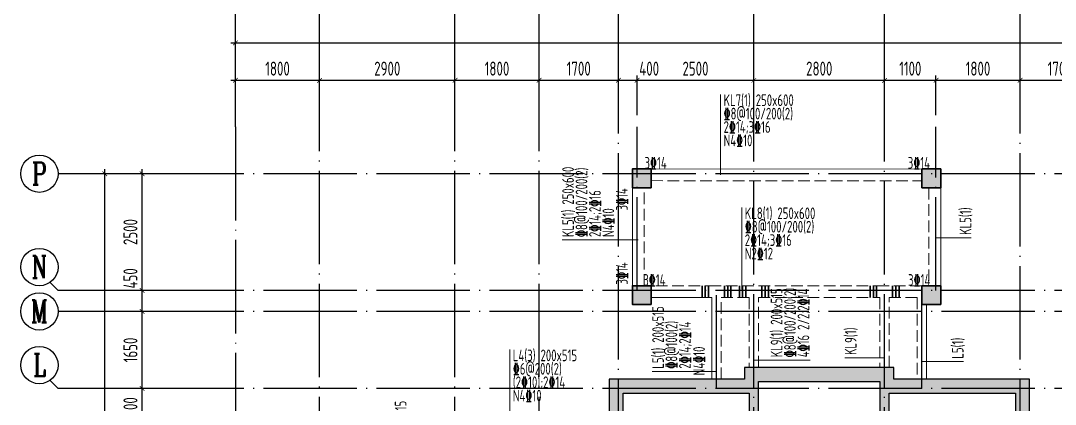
# Model space of a CAD drawing. Extents: x -1058961 to 23600, y -449123 to 2751847.
# Drawn here: x -220217 to -198062, y 25154 to 33371 of the extents above; entities that cross this region are included whole.
import ezdxf
from ezdxf.enums import TextEntityAlignment as Align

# ---------------------------------------------------------------- set-up
doc = ezdxf.new("R2010")
doc.units = 0
doc.header["$LTSCALE"] = 1000
doc.linetypes.add('DASH', pattern=[0.35, 0.25, -0.1])
doc.linetypes.add('DOTE', pattern=[2.42, 2, -0.2, 0.02, -0.2])
doc.layers.get('0').update_dxf_attribs({"linetype": 'CONTINUOUS'})
doc.layers.get('DEFPOINTS').update_dxf_attribs({"linetype": 'CONTINUOUS'})
for name, color, linetype in [('A-AXIS', 1, 'CONTINUOUS'), ('A-DOTE', 10, 'DOTE'), ('AXIS_NUM', 7, 'CONTINUOUS'), ('S-L主梁线', 4, 'DASH'), ('S-L梁编号', 6, 'CONTINUOUS'), ('S-L梁配筋', 7, 'CONTINUOUS'), ('S-Q墙填充', 252, 'CONTINUOUS'), ('S-Q墙实线', 6, 'CONTINUOUS'), ('S-Y一般标注', 3, 'CONTINUOUS'), ('S-Z柱填充', 252, 'CONTINUOUS'), ('S-Z柱实线', 6, 'CONTINUOUS')]:
    doc.layers.add(name, color=color, linetype=linetype)
doc.layers.add('梁附加箍筋', color=1, linetype='CONTINUOUS', lineweight=35)
doc.styles.add('TSSD_Axis', font='complex.shx', dxfattribs={"width": 0.7, "bigfont": 'hztxt.shx'})
doc.styles.add('TSSD_DIMENSION', font='Tssdeng.shx', dxfattribs={"width": 0.7, "bigfont": 'tssdchn.shx'})
doc.styles.add('TSSD_REIN', font='tssdeng.shx', dxfattribs={"width": 0.7, "height": 300, "bigfont": 'tssdchn.shx'})
doc.dimstyles.new('TSSD_100_100', dxfattribs={"dimtxt": 300, "dimasz": 100, "dimexe": 100, "dimexo": 250, "dimgap": 100, "dimtad": 1, "dimdec": 0, "dimzin": 0, "dimdsep": 46, "dimtxsty": 'TSSD_DIMENSION', "dimblk": 'ARCHTICK', "dimcen": 0, "dimdle": 100, "dimclrt": 7, "dimadec": 0, "dimazin": 0, "dimtfac": 1, "dimtdec": 0, "dimtix": 1, "dimtmove": 2, "dimatfit": 3, "dimldrblk": 'ARCHTICK', "dimfxl": 0, "dimtolj": 1, "dimtzin": 0, "dimarcsym": 0})

# ---------------------------------------------------------------- blocks, each defined once
blk = doc.blocks.new('_ArchTick')
at = {"color": 0, "linetype": 'ByBlock', "const_width": 0.15}
blk.add_lwpolyline([(-0.5, -0.5), (0.5, 0.5)], dxfattribs=at)
blk = doc.blocks.new('*D3125')
at = {"layer": 'DEFPOINTS', "color": 0}
for p in [(6400, 22100), (4600, 21100), (6400, 21100)]:
    blk.add_point(p, dxfattribs=at)
at = {"layer": 'S-Y一般标注', "color": 0, "lineweight": -2}
for p, q in [((4600, 21350), (4600, 22200)), ((6400, 21350), (6400, 22200)), ((4500, 22100), (6500, 22100))]:
    blk.add_line(p, q, dxfattribs=at)
at = {"layer": 'S-Y一般标注', "color": 0, "lineweight": -2, "xscale": 100, "yscale": 100, "zscale": 100, "rotation": 180}
blk.add_blockref('_ArchTick', (4600, 22100), dxfattribs=at)
at = {"layer": 'S-Y一般标注', "color": 0, "lineweight": -2, "xscale": 100, "yscale": 100, "zscale": 100}
blk.add_blockref('_ArchTick', (6400, 22100), dxfattribs=at)
at = {"layer": 'S-Y一般标注', "color": 7, "insert": (5500, 22350), "char_height": 300, "attachment_point": 5, "style": 'TSSD_DIMENSION'}
blk.add_mtext('\\A1;1800', dxfattribs=at)
blk = doc.blocks.new('*D3126')
at = {"layer": 'DEFPOINTS', "color": 0}
for p in [(9300, 22100), (6400, 21100), (9300, 21100)]:
    blk.add_point(p, dxfattribs=at)
at = {"layer": 'S-Y一般标注', "color": 0, "lineweight": -2}
for p, q in [((6400, 21350), (6400, 22200)), ((9300, 21350), (9300, 22200)), ((6300, 22100), (9400, 22100))]:
    blk.add_line(p, q, dxfattribs=at)
at = {"layer": 'S-Y一般标注', "color": 0, "lineweight": -2, "xscale": 100, "yscale": 100, "zscale": 100, "rotation": 180}
blk.add_blockref('_ArchTick', (6400, 22100), dxfattribs=at)
at = {"layer": 'S-Y一般标注', "color": 0, "lineweight": -2, "xscale": 100, "yscale": 100, "zscale": 100}
blk.add_blockref('_ArchTick', (9300, 22100), dxfattribs=at)
at = {"layer": 'S-Y一般标注', "color": 7, "insert": (7850, 22350), "char_height": 300, "attachment_point": 5, "style": 'TSSD_DIMENSION'}
blk.add_mtext('\\A1;2900', dxfattribs=at)
blk = doc.blocks.new('*D3127')
at = {"layer": 'DEFPOINTS', "color": 0}
for p in [(11100, 22100), (9300, 21100), (11100, 21100)]:
    blk.add_point(p, dxfattribs=at)
at = {"layer": 'S-Y一般标注', "color": 0, "lineweight": -2}
for p, q in [((9300, 21350), (9300, 22200)), ((11100, 21350), (11100, 22200)), ((9200, 22100), (11200, 22100))]:
    blk.add_line(p, q, dxfattribs=at)
at = {"layer": 'S-Y一般标注', "color": 0, "lineweight": -2, "xscale": 100, "yscale": 100, "zscale": 100, "rotation": 180}
blk.add_blockref('_ArchTick', (9300, 22100), dxfattribs=at)
at = {"layer": 'S-Y一般标注', "color": 0, "lineweight": -2, "xscale": 100, "yscale": 100, "zscale": 100}
blk.add_blockref('_ArchTick', (11100, 22100), dxfattribs=at)
at = {"layer": 'S-Y一般标注', "color": 7, "insert": (10200, 22350), "char_height": 300, "attachment_point": 5, "style": 'TSSD_DIMENSION'}
blk.add_mtext('\\A1;1800', dxfattribs=at)
blk = doc.blocks.new('*D3128')
at = {"layer": 'DEFPOINTS', "color": 0}
for p in [(12800, 22100), (11100, 21100), (12800, 21100)]:
    blk.add_point(p, dxfattribs=at)
at = {"layer": 'S-Y一般标注', "color": 0, "lineweight": -2}
for p, q in [((11100, 21350), (11100, 22200)), ((12800, 21350), (12800, 22200)), ((11000, 22100), (12900, 22100))]:
    blk.add_line(p, q, dxfattribs=at)
at = {"layer": 'S-Y一般标注', "color": 0, "lineweight": -2, "xscale": 100, "yscale": 100, "zscale": 100, "rotation": 180}
blk.add_blockref('_ArchTick', (11100, 22100), dxfattribs=at)
at = {"layer": 'S-Y一般标注', "color": 0, "lineweight": -2, "xscale": 100, "yscale": 100, "zscale": 100}
blk.add_blockref('_ArchTick', (12800, 22100), dxfattribs=at)
at = {"layer": 'S-Y一般标注', "color": 7, "insert": (11950, 22350), "char_height": 300, "attachment_point": 5, "style": 'TSSD_DIMENSION'}
blk.add_mtext('\\A1;1700', dxfattribs=at)
blk = doc.blocks.new('*D3129')
at = {"layer": 'DEFPOINTS', "color": 0}
for p in [(13200, 22100), (12800, 21100), (13200, 21100)]:
    blk.add_point(p, dxfattribs=at)
at = {"layer": 'S-Y一般标注', "color": 0, "lineweight": -2}
for p, q in [((12800, 21350), (12800, 22200)), ((13200, 21350), (13200, 22200)), ((12700, 22100), (13300, 22100))]:
    blk.add_line(p, q, dxfattribs=at)
at = {"layer": 'S-Y一般标注', "color": 0, "lineweight": -2, "xscale": 100, "yscale": 100, "zscale": 100, "rotation": 180}
blk.add_blockref('_ArchTick', (12800, 22100), dxfattribs=at)
at = {"layer": 'S-Y一般标注', "color": 0, "lineweight": -2, "xscale": 100, "yscale": 100, "zscale": 100}
blk.add_blockref('_ArchTick', (13200, 22100), dxfattribs=at)
at = {"layer": 'S-Y一般标注', "color": 7, "insert": (13458, 22350), "char_height": 300, "attachment_point": 5, "style": 'TSSD_DIMENSION'}
blk.add_mtext('\\A1;400', dxfattribs=at)
blk = doc.blocks.new('*D3130')
at = {"layer": 'DEFPOINTS', "color": 0}
for p in [(18500, 22100), (15700, 21100), (18500, 21100)]:
    blk.add_point(p, dxfattribs=at)
at = {"layer": 'S-Y一般标注', "color": 0, "lineweight": -2}
for p, q in [((15700, 21350), (15700, 22200)), ((18500, 21350), (18500, 22200)), ((15600, 22100), (18600, 22100))]:
    blk.add_line(p, q, dxfattribs=at)
at = {"layer": 'S-Y一般标注', "color": 0, "lineweight": -2, "xscale": 100, "yscale": 100, "zscale": 100, "rotation": 180}
blk.add_blockref('_ArchTick', (15700, 22100), dxfattribs=at)
at = {"layer": 'S-Y一般标注', "color": 0, "lineweight": -2, "xscale": 100, "yscale": 100, "zscale": 100}
blk.add_blockref('_ArchTick', (18500, 22100), dxfattribs=at)
at = {"layer": 'S-Y一般标注', "color": 7, "insert": (17100, 22350), "char_height": 300, "attachment_point": 5, "style": 'TSSD_DIMENSION'}
blk.add_mtext('\\A1;2800', dxfattribs=at)
blk = doc.blocks.new('*D3131')
at = {"layer": 'DEFPOINTS', "color": 0}
for p in [(19600, 22100), (18500, 21100), (19600, 21100)]:
    blk.add_point(p, dxfattribs=at)
at = {"layer": 'S-Y一般标注', "color": 0, "lineweight": -2}
for p, q in [((18500, 21350), (18500, 22200)), ((19600, 21350), (19600, 22200)), ((18400, 22100), (19700, 22100))]:
    blk.add_line(p, q, dxfattribs=at)
at = {"layer": 'S-Y一般标注', "color": 0, "lineweight": -2, "xscale": 100, "yscale": 100, "zscale": 100, "rotation": 180}
blk.add_blockref('_ArchTick', (18500, 22100), dxfattribs=at)
at = {"layer": 'S-Y一般标注', "color": 0, "lineweight": -2, "xscale": 100, "yscale": 100, "zscale": 100}
blk.add_blockref('_ArchTick', (19600, 22100), dxfattribs=at)
at = {"layer": 'S-Y一般标注', "color": 7, "insert": (19050, 22350), "char_height": 300, "attachment_point": 5, "style": 'TSSD_DIMENSION'}
blk.add_mtext('\\A1;1100', dxfattribs=at)
blk = doc.blocks.new('*D3132')
at = {"layer": 'DEFPOINTS', "color": 0}
for p in [(23100, 22100), (21400, 21100), (23100, 21100)]:
    blk.add_point(p, dxfattribs=at)
at = {"layer": 'S-Y一般标注', "color": 0, "lineweight": -2}
for p, q in [((21400, 21350), (21400, 22200)), ((23100, 21350), (23100, 22200)), ((21300, 22100), (23200, 22100))]:
    blk.add_line(p, q, dxfattribs=at)
at = {"layer": 'S-Y一般标注', "color": 0, "lineweight": -2, "xscale": 100, "yscale": 100, "zscale": 100, "rotation": 180}
blk.add_blockref('_ArchTick', (21400, 22100), dxfattribs=at)
at = {"layer": 'S-Y一般标注', "color": 0, "lineweight": -2, "xscale": 100, "yscale": 100, "zscale": 100}
blk.add_blockref('_ArchTick', (23100, 22100), dxfattribs=at)
at = {"layer": 'S-Y一般标注', "color": 7, "insert": (22250, 22350), "char_height": 300, "attachment_point": 5, "style": 'TSSD_DIMENSION'}
blk.add_mtext('\\A1;1700', dxfattribs=at)
blk = doc.blocks.new('*D3147')
at = {"layer": 'DEFPOINTS', "color": 0}
for p in [(54600, 22900), (4600, 21100), (54600, 21100)]:
    blk.add_point(p, dxfattribs=at)
at = {"layer": 'S-Y一般标注', "color": 0, "lineweight": -2}
for p, q in [((4500, 22900), (54700, 22900)), ((4600, 21350), (4600, 23000)), ((54600, 21350), (54600, 23000))]:
    blk.add_line(p, q, dxfattribs=at)
at = {"layer": 'S-Y一般标注', "color": 0, "lineweight": -2, "xscale": 100, "yscale": 100, "zscale": 100, "rotation": 180}
blk.add_blockref('_ArchTick', (4600, 22900), dxfattribs=at)
at = {"layer": 'S-Y一般标注', "color": 0, "lineweight": -2, "xscale": 100, "yscale": 100, "zscale": 100}
blk.add_blockref('_ArchTick', (54600, 22900), dxfattribs=at)
at = {"layer": 'S-Y一般标注', "color": 7, "insert": (29600, 23150), "char_height": 300, "attachment_point": 5, "style": 'TSSD_DIMENSION'}
blk.add_mtext('\\A1;50000', dxfattribs=at)
blk = doc.blocks.new('*D3154')
at = {"layer": 'DEFPOINTS', "color": 0}
for p in [(1800, 20100), (3600, 20100), (3600, 4600)]:
    blk.add_point(p, dxfattribs=at)
at = {"layer": 'S-Y一般标注', "color": 0, "lineweight": -2}
for p, q in [((1800, 4500), (1800, 20200)), ((3350, 20100), (1700, 20100)), ((3350, 4600), (1700, 4600))]:
    blk.add_line(p, q, dxfattribs=at)
at = {"layer": 'S-Y一般标注', "color": 0, "lineweight": -2, "xscale": 100, "yscale": 100, "zscale": 100}
for p, rotation in [((1800, 20100), 90), ((1800, 4600), 270)]:
    blk.add_blockref('_ArchTick', p, dxfattribs=dict(at, rotation=rotation))
at = {"layer": 'S-Y一般标注', "color": 7, "insert": (1550, 12350), "char_height": 300, "attachment_point": 5, "rotation": 90, "style": 'TSSD_DIMENSION'}
blk.add_mtext('\\A1;15500', dxfattribs=at)
blk = doc.blocks.new('*D3155')
at = {"layer": 'DEFPOINTS', "color": 0}
for p in [(2600, 15500), (3600, 15500), (3600, 14700)]:
    blk.add_point(p, dxfattribs=at)
at = {"layer": 'S-Y一般标注', "color": 0, "lineweight": -2}
for p, q in [((2600, 14600), (2600, 15600)), ((3350, 15500), (2500, 15500)), ((3350, 14700), (2500, 14700))]:
    blk.add_line(p, q, dxfattribs=at)
at = {"layer": 'S-Y一般标注', "color": 0, "lineweight": -2, "xscale": 100, "yscale": 100, "zscale": 100}
for p, rotation in [((2600, 15500), 90), ((2600, 14700), 270)]:
    blk.add_blockref('_ArchTick', p, dxfattribs=dict(at, rotation=rotation))
at = {"layer": 'S-Y一般标注', "color": 7, "insert": (2350, 15100), "char_height": 300, "attachment_point": 5, "rotation": 90, "style": 'TSSD_DIMENSION'}
blk.add_mtext('\\A1;800', dxfattribs=at)
blk = doc.blocks.new('*D3156')
at = {"layer": 'DEFPOINTS', "color": 0}
for p in [(2600, 17600), (3600, 17600), (3600, 17150)]:
    blk.add_point(p, dxfattribs=at)
at = {"layer": 'S-Y一般标注', "color": 0, "lineweight": -2}
for p, q in [((3350, 17600), (2500, 17600)), ((2600, 17050), (2600, 17700)), ((3350, 17150), (2500, 17150))]:
    blk.add_line(p, q, dxfattribs=at)
at = {"layer": 'S-Y一般标注', "color": 0, "lineweight": -2, "xscale": 100, "yscale": 100, "zscale": 100}
for p, rotation in [((2600, 17600), 90), ((2600, 17150), 270)]:
    blk.add_blockref('_ArchTick', p, dxfattribs=dict(at, rotation=rotation))
at = {"layer": 'S-Y一般标注', "color": 7, "insert": (2350, 17858), "char_height": 300, "attachment_point": 5, "rotation": 90, "style": 'TSSD_DIMENSION'}
blk.add_mtext('\\A1;450', dxfattribs=at)
blk = doc.blocks.new('*D3157')
at = {"layer": 'DEFPOINTS', "color": 0}
for p in [(2600, 20100), (3600, 20100), (3600, 17600)]:
    blk.add_point(p, dxfattribs=at)
at = {"layer": 'S-Y一般标注', "color": 0, "lineweight": -2}
for p, q in [((2600, 17500), (2600, 20200)), ((3350, 20100), (2500, 20100)), ((3350, 17600), (2500, 17600))]:
    blk.add_line(p, q, dxfattribs=at)
at = {"layer": 'S-Y一般标注', "color": 0, "lineweight": -2, "xscale": 100, "yscale": 100, "zscale": 100}
for p, rotation in [((2600, 20100), 90), ((2600, 17600), 270)]:
    blk.add_blockref('_ArchTick', p, dxfattribs=dict(at, rotation=rotation))
at = {"layer": 'S-Y一般标注', "color": 7, "insert": (2350, 18850), "char_height": 300, "attachment_point": 5, "rotation": 90, "style": 'TSSD_DIMENSION'}
blk.add_mtext('\\A1;2500', dxfattribs=at)
blk = doc.blocks.new('*D3160')
at = {"layer": 'DEFPOINTS', "color": 0}
for p in [(15700, 22100), (13200, 21100), (15700, 21100)]:
    blk.add_point(p, dxfattribs=at)
at = {"layer": 'S-Y一般标注', "color": 0, "lineweight": -2}
for p, q in [((13200, 21350), (13200, 22200)), ((15700, 21350), (15700, 22200)), ((13100, 22100), (15800, 22100))]:
    blk.add_line(p, q, dxfattribs=at)
at = {"layer": 'S-Y一般标注', "color": 0, "lineweight": -2, "xscale": 100, "yscale": 100, "zscale": 100, "rotation": 180}
blk.add_blockref('_ArchTick', (13200, 22100), dxfattribs=at)
at = {"layer": 'S-Y一般标注', "color": 0, "lineweight": -2, "xscale": 100, "yscale": 100, "zscale": 100}
blk.add_blockref('_ArchTick', (15700, 22100), dxfattribs=at)
at = {"layer": 'S-Y一般标注', "color": 7, "insert": (14450, 22350), "char_height": 300, "attachment_point": 5, "style": 'TSSD_DIMENSION'}
blk.add_mtext('\\A1;2500', dxfattribs=at)
blk = doc.blocks.new('*D3161')
at = {"layer": 'DEFPOINTS', "color": 0}
for p in [(21400, 22100), (19600, 21100), (21400, 21100)]:
    blk.add_point(p, dxfattribs=at)
at = {"layer": 'S-Y一般标注', "color": 0, "lineweight": -2}
for p, q in [((19600, 21350), (19600, 22200)), ((21400, 21350), (21400, 22200)), ((19500, 22100), (21500, 22100))]:
    blk.add_line(p, q, dxfattribs=at)
at = {"layer": 'S-Y一般标注', "color": 0, "lineweight": -2, "xscale": 100, "yscale": 100, "zscale": 100, "rotation": 180}
blk.add_blockref('_ArchTick', (19600, 22100), dxfattribs=at)
at = {"layer": 'S-Y一般标注', "color": 0, "lineweight": -2, "xscale": 100, "yscale": 100, "zscale": 100}
blk.add_blockref('_ArchTick', (21400, 22100), dxfattribs=at)
at = {"layer": 'S-Y一般标注', "color": 7, "insert": (20500, 22350), "char_height": 300, "attachment_point": 5, "style": 'TSSD_DIMENSION'}
blk.add_mtext('\\A1;1800', dxfattribs=at)
blk = doc.blocks.new('ts_axno')
at = {"color": 0, "linetype": 'ByBlock', "lineweight": -2}
blk.add_circle((0, 0), 0.5, dxfattribs=at)
at = {"color": 0, "linetype": 'ByBlock', "lineweight": -2, "style": 'TSSD_Axis', "width": 0.7}
blk.add_attdef('A', text='', height=0.6, dxfattribs=at).set_placement((0, 0), align=Align.MIDDLE_CENTER)
blk = doc.blocks.new('*D3194')
at = {"layer": 'DEFPOINTS', "color": 0}
for p in [(2600, 17150), (3600, 17150), (3600, 15500)]:
    blk.add_point(p, dxfattribs=at)
at = {"layer": 'S-Y一般标注', "color": 0, "lineweight": -2}
for p, q in [((3350, 17150), (2500, 17150)), ((2600, 15400), (2600, 17250)), ((3350, 15500), (2500, 15500))]:
    blk.add_line(p, q, dxfattribs=at)
at = {"layer": 'S-Y一般标注', "color": 0, "lineweight": -2, "xscale": 100, "yscale": 100, "zscale": 100}
for p, rotation in [((2600, 17150), 90), ((2600, 15500), 270)]:
    blk.add_blockref('_ArchTick', p, dxfattribs=dict(at, rotation=rotation))
at = {"layer": 'S-Y一般标注', "color": 7, "insert": (2350, 16325), "char_height": 300, "attachment_point": 5, "rotation": 90, "style": 'TSSD_DIMENSION'}
blk.add_mtext('\\A1;1650', dxfattribs=at)
blk = doc.blocks.new('20210807.15313460')
at = {"layer": 'S-Q墙填充', "ltscale": 0.5}
h = blk.add_hatch(dxfattribs=at)
h.set_pattern_fill('ARMORED', color=252, scale=30, style=0)
h.set_pattern_definition([(50, (11951.9, 28771.39), (215.17805, -18.82564), [22.5, -247.5]), (355, (11951.9, 28771.4), (-41.6254, 225.65764), [18, -198]), (100.4514, (11969.82, 28769.82), (173.5528, 206.83186), [19.12206, -210.34263]), (46.1842, (11951.9, 28831.4), (320.1723, -49.6557), [33.75, -371.25]), (96.6356, (11978.57, 28827.25), (280.3988, 292.2354), [28.6831, -315.5139]), (351.1842, (11951.9, 28831.4), (280.3986, 292.2356), [27, -297]), (21, (11981.9, 28816.39), (179.07212, -120.78567), [22.5, -247.5]), (326, (11981.9, 28816.4), (72.9946, 217.545), [18, -198]), (71.4514, (11996.82, 28806.32), (252.0668, 96.75915), [19.12206, -210.34263]), (37.5, (11951.89, 28771.39), (3.647957, 99.868156), [0, -195.6, 0, -201, 0, -198.75]), (7.5, (11951.89, 28771.39), (78.92086, 118.32351), [0, -114.6, 0, -191.1, 0, -75.75]), (327.5, (11884.99, 28771.39), (160.14673, -6.76646), [0, -75, 0, -234, 0, -310.5]), (317.5, (11855, 28771.39), (174.95585, 30.0315), [0, -97.5, 0, -155.4, 0, -220.5]), (45, (11951.9, 28771.39), (-106.06602, 106.06602), [])])
h.paths.add_polyline_path([(111216, 66240), (109616, 66240), (109216, 66240), (106316, 66240), (105866, 66240), (104966, 66240), (104516, 66240), (103016, 66240), (103016, 67040), (103016, 68040), (102366, 68040), (100716, 68038), (100116, 68041), (100115, 68290), (96916, 68290), (96916, 68040), (96316, 68040), (94716, 68040), (94016, 68040), (94016, 67040), (94016, 66240), (81316, 66240), (80866, 66240), (79966, 66240), (79516, 66240), (78016, 66240), (78016, 67040), (78016, 68040), (77366, 68040), (75715, 68040), (75116, 68040), (75116, 68290), (71916, 68290), (71916, 68040), (71316, 68040), (69716, 68040), (69016, 68040), (69016, 67040), (69016, 66240), (60816, 66240), (60816, 63240), (60816, 60640), (60816, 58540), (63616, 58540), (70116, 58539), (70116, 57340), (71166, 57340), (73516, 57340), (75866, 57340), (76916, 57340), (76916, 58440), (82516, 58440), (83416, 58440), (86016, 58440), (88616, 58440), (89516, 58440), (95116, 58440), (95116, 57440), (96166, 57440), (98516, 57440), (100866, 57440), (101916, 57440), (101916, 58540), (107516, 58540), (108416, 58540), (111216, 58540)])
h.paths.add_polyline_path([(64616, 58840), (64616, 60290), (64416, 60290), (64416, 58840), (63616, 58840), (61116, 58840), (61116, 60640), (61116, 63140), (61816, 63140), (61816, 63340), (61116, 63340), (61116, 65940), (61516, 65940), (62416, 65940), (62716, 65940), (62716, 65290), (62916, 65290), (62916, 65940), (65616, 65940), (65616, 63140), (65816, 63140), (65816, 65940), (66166, 65940), (67066, 65940), (67416, 65940), (67416, 65140), (67616, 65140), (67616, 65940), (69316, 65940), (69316, 67040), (69316, 67740), (69716, 67740), (71316, 67740), (72016, 67740), (72016, 66540), (72216, 66540), (72216, 67840), (72216, 67990), (74816, 67990), (74816, 67840), (74816, 66540), (75016, 66540), (75016, 67740), (75715, 67740), (77366, 67740), (77716, 67740), (77716, 67040), (77716, 65940), (79416, 65940), (79416, 65140), (79616, 65140), (79616, 65940), (79966, 65940), (80866, 65940), (81216, 65940), (81216, 63140), (81416, 63140), (81416, 65940), (84116, 65940), (84116, 63140), (84316, 63140), (84316, 65940), (84616, 65940), (85616, 65940), (85916, 65940), (85916, 65940), (86116, 65940), (86116, 65940), (86416, 65940), (87416, 65940), (87716, 65940), (87716, 63139), (87916, 63139), (87916, 65940), (90616, 65940), (90616, 63140), (90816, 63140), (90816, 65940), (91166, 65940), (92066, 65940), (92416, 65940), (92416, 65140), (92616, 65140), (92616, 65940), (94316, 65940), (94316, 67040), (94316, 67740), (94716, 67740), (96316, 67740), (97016, 67740), (97016, 66540), (97216, 66540), (97216, 67990), (99816, 67990), (99816, 66540), (100016, 66540), (100016, 67740), (100716, 67740), (102366, 67740), (102716, 67740), (102716, 67040), (102716, 65940), (104416, 65940), (104416, 65140), (104616, 65140), (104616, 65940), (104966, 65940), (105866, 65940), (106216, 65940), (106216, 63140), (106416, 63140), (106416, 65940), (109116, 65940), (109116, 65290), (109316, 65290), (109316, 65940), (109616, 65940), (110516, 65940), (110916, 65940), (110916, 63340), (110216, 63340), (110216, 63140), (110916, 63140), (110916, 60640), (110916, 58840), (108416, 58840), (107616, 58840), (107616, 60290), (107416, 60290), (107416, 58840), (101916, 58840), (101916, 59090), (101616, 59090), (101616, 58740), (101616, 57740), (100866, 57740), (98516, 57740), (96166, 57740), (95416, 57740), (95416, 58740), (95416, 59090), (95116, 59090), (95116, 58740), (89616, 58740), (89616, 60290), (89416, 60290), (89416, 58740), (88616, 58740), (86016, 58740), (83416, 58740), (82616, 58740), (82616, 60290), (82416, 60290), (82416, 58740), (76916, 58739), (76916, 59090), (76616, 59090), (76616, 58739), (76616, 57640), (75866, 57640), (73516, 57640), (71166, 57640), (70416, 57640), (70416, 58739), (70416, 59090), (70116, 59090), (70116, 58839)], flags=16)
at = {"layer": 'S-Z柱填充'}
for points in [[(69916, 72540), (69516, 72540), (69516, 72140), (69916, 72140)], [(76116, 72540), (75716, 72540), (75716, 72140), (76116, 72140)], [(69916, 70040), (69516, 70040), (69516, 69640), (69916, 69640)], [(76116, 70040), (75716, 70040), (75716, 69640), (76116, 69640)]]:
    blk.add_hatch(color=256, dxfattribs=at).paths.add_polyline_path(points)
at = {"layer": 'S-L主梁线', "linetype": 'ByBlock', "lineweight": 18}
for p, q in [((75716, 72539), (69916, 72540)), ((69516, 72140), (69516, 70040)), ((76116, 70040), (76116, 72140)), ((69916, 69790), (71215, 69790)), ((71215, 69790), (71215, 68040)), ((75815, 68040), (75815, 69640))]:
    blk.add_line(p, q, dxfattribs=at)
at = {"layer": 'S-L主梁线', "linetype": 'DASH', "lineweight": 18}
for p, q in [((69916, 72290), (75716, 72289)), ((69766, 70040), (69766, 72140)), ((75866, 72140), (75866, 70040)), ((71315, 70040), (69916, 70040)), ((72116, 70040), (71315, 70040)), ((74915, 70040), (72116, 70040)), ((75716, 70040), (74915, 70040)), ((71415, 68040), (71415, 69790)), ((71415, 69790), (72016, 69790)), ((72016, 69790), (72016, 68290)), ((72216, 68290), (72216, 69790)), ((72216, 69790), (74815, 69790)), ((74815, 69790), (74816, 68290)), ((75016, 68290), (75015, 69790)), ((75015, 69790), (75615, 69790)), ((75615, 69790), (75615, 68040))]:
    blk.add_line(p, q, dxfattribs=at)
at = {"layer": 'S-Q墙实线'}
for points in [[(79516, 66240), (78016, 66240), (78016, 68040), (75116, 68040), (75116, 68290), (71916, 68290), (71916, 68040), (69016, 68040), (69016, 66240), (60816, 66240), (60816, 58540), (70116, 58539), (70116, 57340), (70966, 57340), (73516, 57340), (76066, 57340), (76916, 57340), (76916, 58440), (95116, 58440)], [(69316, 65940), (69316, 67740), (72016, 67740), (72016, 66540)], [(72216, 66540), (72216, 67940), (72216, 67990), (74816, 67990), (74816, 67940), (74816, 66540)], [(75016, 66540), (75016, 67740), (77716, 67740), (77716, 65940)]]:
    blk.add_lwpolyline(points, dxfattribs=at)
at = {"layer": 'S-Z柱实线', "lineweight": 35}
for points in [[(69916, 72540), (69516, 72540), (69516, 72140), (69916, 72140)], [(76116, 72540), (75716, 72540), (75716, 72140), (76116, 72140)], [(69916, 70040), (69516, 70040), (69516, 69640), (69916, 69640)], [(76116, 70040), (75716, 70040), (75716, 69640), (76116, 69640)]]:
    blk.add_lwpolyline(points, close=True, dxfattribs=at)
blk = doc.blocks.new('20210726.16350016')
at = {"layer": 'A-AXIS'}
for p, q in [((4600, 21100), (4600, 23900)), ((6400, 21100), (6400, 23900)), ((9300, 21100), (9300, 23900)), ((11100, 21100), (11100, 23900)), ((12800, 21100), (12800, 23900)), ((15700, 21100), (15700, 23900)), ((18500, 21100), (18500, 23900)), ((21400, 21100), (21400, 23900)), ((3600, 20100), (800, 20100)), ((800, 17600), (628.4, 17771.7)), ((3600, 17600), (800, 17600)), ((3600, 17150), (800, 17150)), ((800, 15500), (628.4, 15671.7)), ((3600, 15500), (800, 15500))]:
    blk.add_line(p, q, dxfattribs=at)
at = {"layer": 'A-DOTE'}
for p, q in [((4600, 21100), (4600, 3600)), ((6400, 10900), (6400, 21100)), ((9300, 10900), (9300, 21100)), ((11100, 10900), (11100, 21100)), ((12800, 13700), (12800, 21100)), ((13200, 17600), (13200, 21100)), ((15700, 13100.3), (15700, 21100)), ((18500, 13100.3), (18500, 21100)), ((19600, 17600), (19600, 21100)), ((21400, 13700), (21400, 21100)), ((55600, 20100), (3600, 20100)), ((55600, 17600), (3600, 17600)), ((14900, 15500), (14900, 17600)), ((19300, 15500), (19300, 17600)), ((55600, 17150), (3600, 17150)), ((55600, 15500), (3600, 15500))]:
    blk.add_line(p, q, dxfattribs=at)
at = {"layer": 'A-AXIS'}
ref = blk.add_blockref('ts_axno', (400, 20100), dxfattribs=dict(at, xscale=800, yscale=800, zscale=800))
ref.add_attrib('G', 'P', dxfattribs={"layer": 'AXIS_NUM', "height": 480, "style": 'TSSD_Axis', "width": 0.7}).set_placement((400, 20100), align=Align.MIDDLE_CENTER)
ref = blk.add_blockref('ts_axno', (400, 18100), dxfattribs=dict(at, xscale=800, yscale=800, zscale=800))
ref.add_attrib('G', 'N', dxfattribs={"layer": 'AXIS_NUM', "height": 480, "style": 'TSSD_Axis', "width": 0.7}).set_placement((400, 18100), align=Align.MIDDLE_CENTER)
ref = blk.add_blockref('ts_axno', (400, 17150), dxfattribs=dict(at, xscale=800, yscale=800, zscale=800))
ref.add_attrib('G', 'M', dxfattribs={"layer": 'AXIS_NUM', "height": 480, "style": 'TSSD_Axis', "width": 0.7}).set_placement((400, 17150), align=Align.MIDDLE_CENTER)
ref = blk.add_blockref('ts_axno', (400, 16000), dxfattribs=dict(at, xscale=800, yscale=800, zscale=800))
ref.add_attrib('G', 'L', dxfattribs={"layer": 'AXIS_NUM', "height": 480, "style": 'TSSD_Axis', "width": 0.7}).set_placement((400, 16000), align=Align.MIDDLE_CENTER)
at = {"layer": 'S-Y一般标注'}
for base, p1, p2, picture, middle in [((54600, 22900), (4600, 21100), (54600, 21100), '*D3147', (29600, 23150)), ((6400, 22100), (4600, 21100), (6400, 21100), '*D3125', (5500, 22350)), ((9300, 22100), (6400, 21100), (9300, 21100), '*D3126', (7850, 22350)), ((11100, 22100), (9300, 21100), (11100, 21100), '*D3127', (10200, 22350)), ((12800, 22100), (11100, 21100), (12800, 21100), '*D3128', (11950, 22350)), ((15700, 22100), (13200, 21100), (15700, 21100), '*D3160', (14450, 22350)), ((18500, 22100), (15700, 21100), (18500, 21100), '*D3130', (17100, 22350)), ((19600, 22100), (18500, 21100), (19600, 21100), '*D3131', (19050, 22350)), ((21400, 22100), (19600, 21100), (21400, 21100), '*D3161', (20500, 22350)), ((23100, 22100), (21400, 21100), (23100, 21100), '*D3132', (22250, 22350))]:
    dim = blk.add_linear_dim(base=base, p1=p1, p2=p2, dimstyle='TSSD_100_100', dxfattribs=at)
    dim.commit()
    dim.dimension.update_dxf_attribs({"geometry": picture, "text_midpoint": middle})
dim = blk.add_linear_dim(base=(13200, 22100), p1=(12800, 21100), p2=(13200, 21100), dimstyle='TSSD_100_100', dxfattribs=at)
dim.commit()
dim.dimension.update_dxf_attribs({"geometry": '*D3129', "text_midpoint": (13458.1, 22350), "dimtype": 160})
for base, p1, p2, picture, middle in [((1800, 20100), (3600, 4600), (3600, 20100), '*D3154', (1550, 12350)), ((2600, 20100), (3600, 17600), (3600, 20100), '*D3157', (2350, 18850)), ((2600, 17150), (3600, 15500), (3600, 17150), '*D3194', (2350, 16325)), ((2600, 15500), (3600, 14700), (3600, 15500), '*D3155', (2350, 15100))]:
    dim = blk.add_linear_dim(base=base, p1=p1, p2=p2, angle=90, dimstyle='TSSD_100_100', dxfattribs=at)
    dim.commit()
    dim.dimension.update_dxf_attribs({"geometry": picture, "text_midpoint": middle})
dim = blk.add_linear_dim(base=(2600, 17600), p1=(3600, 17150), p2=(3600, 17600), angle=90, dimstyle='TSSD_100_100', dxfattribs=at)
dim.commit()
dim.dimension.update_dxf_attribs({"geometry": '*D3156', "text_midpoint": (2350, 17858.1), "dimtype": 160})

msp = doc.modelspace()

# ---------------------------------------------------------------- linework, layer by layer
at = {"layer": 'S-L梁编号', "lineweight": 18}
for p, q in [((-205227.8, 30068.81), (-205227.8, 31793.2)), ((-204773.82, 27618.95), (-204773.82, 29370.82)), ((-206991.88, 28674.09), (-208620.56, 28674.09)), ((-200616.14, 28721.42), (-199860.69, 28721.42)), ((-209741.21, 24693.81), (-209741.21, 26327.13)), ((-201717.41, 26148.36), (-202568.86, 26148.36)), ((-204516.88, 26098.91), (-203311.35, 26098.91)), ((-200917.25, 26069.03), (-200027, 26069.03)), ((-205317.05, 25854.14), (-206693.48, 25854.14))]:
    msp.add_line(p, q, dxfattribs=at)
at = {"layer": '梁附加箍筋', "lineweight": 35}
for p, q in [((-205627.36, 27443.8), (-205627.37, 27693.8)), ((-205557.36, 27443.81), (-205557.37, 27693.81)), ((-205487.36, 27443.81), (-205487.37, 27693.81)), ((-205147.36, 27443.82), (-205147.37, 27693.82)), ((-205077.36, 27443.82), (-205077.37, 27693.82)), ((-205007.36, 27443.82), (-205007.37, 27693.82)), ((-204826.87, 27443.82), (-204826.88, 27693.82)), ((-204756.87, 27443.82), (-204756.88, 27693.82)), ((-204686.87, 27443.83), (-204686.88, 27693.83)), ((-204346.87, 27443.83), (-204346.88, 27693.83)), ((-204276.87, 27443.84), (-204276.88, 27693.84)), ((-204206.87, 27443.84), (-204206.88, 27693.84)), ((-202027.58, 27443.89), (-202027.58, 27693.89)), ((-201957.58, 27443.89), (-201957.58, 27693.89)), ((-201887.58, 27443.89), (-201887.58, 27693.89)), ((-201547.58, 27443.9), (-201547.58, 27693.9)), ((-201477.58, 27443.9), (-201477.58, 27693.9)), ((-201407.58, 27443.9), (-201407.58, 27693.9))]:
    msp.add_line(p, q, dxfattribs=at)

# ---------------------------------------------------------------- block references
at = {"layer": 'A-DOTE'}
msp.add_blockref('20210726.16350016', (-220216.88, 9993.76), dxfattribs=at)
at = {"layer": 'S-Q墙填充'}
msp.add_blockref('20210807.15313460', (-276632.52, -42345.75), dxfattribs=at)

# ---------------------------------------------------------------- texts
at = {"layer": 'S-L梁编号', "color": 6, "style": 'TSSD_REIN', "width": 0.7}
for s, p in [('KL7(1) 250x600', (-205165.3, 31543.2)), ('KL8(1) 250x600', (-204711.32, 29120.82)), ('L4(3) 200x515', (-209678.71, 26077.13))]:
    msp.add_text(s, height=250, dxfattribs=at).set_placement(p)
for s, p in [('KL5(1) 250x600', (-208370.56, 28736.59)), ('KL5(1)', (-199860.69, 28783.92)), ('KL9(1) 200x515', (-203905.58, 26161.41)), ('L5(1) 200x515', (-206443.48, 25916.64)), ('KL9(1)', (-202318.86, 26210.86)), ('L5(1)', (-200027, 26131.53)), ('XL2 200x515', (-211955.64, 23956.27))]:
    msp.add_text(s, height=250, rotation=90, dxfattribs=at).set_placement(p)
at = {"layer": 'S-L梁配筋', "color": 7, "style": 'TSSD_REIN', "width": 0.7}
for s, p in [('%%1328@100/200(2)', (-205165.3, 31255.7)), ('2%%13214;3%%13216', (-205165.3, 30968.2)), ('N4%%13210', (-205165.3, 30680.7)), ('%%1328@100/200(2)', (-204711.32, 28833.32)), ('2%%13214;3%%13216', (-204711.32, 28545.82)), ('N2%%13212', (-204711.32, 28258.32)), ('3%%13214', (-206884.99, 27691.38)), ('%%1326@200(2)', (-209678.71, 25789.63)), ('(2%%13210);2%%13214', (-209678.71, 25502.13)), ('N4%%13210', (-209678.71, 25214.63))]:
    msp.add_text(s, height=250, dxfattribs=at).set_placement(p)
for s, rotation, p in [('3%%13214', 360, (-206857.93, 30200.82)), ('%%1328@100/200(2)', 90, (-208083.06, 28736.59)), ('2%%13214;2%%13216', 90, (-207795.56, 28736.59)), ('N4%%13210', 90, (-207508.06, 28736.59)), ('3%%13214', 90, (-207218.42, 27719.23)), ('%%1328@100/200(2)', 90, (-203618.08, 26161.41)), ('4%%13216 2/2;2%%13214', 90, (-203330.58, 26161.41)), ('%%1328@100(2)', 90, (-206155.98, 25916.64)), ('2%%13214;2%%13214', 90, (-205868.48, 25916.64)), ('N4%%13210', 90, (-205565.7, 25774.08))]:
    msp.add_text(s, height=250, rotation=rotation, dxfattribs=at).set_placement(p)
for rotation, p in [(360, (-200743.79, 30200.82)), (90, (-207218.42, 29782.46))]:
    msp.add_text('3%%13214', height=250, rotation=rotation, dxfattribs=at).set_placement(p, align=Align.RIGHT)
msp.add_text('3%%13214', height=250, dxfattribs=at).set_placement((-200737.71, 27692.53), align=Align.RIGHT)

doc.saveas('drawing.dxf')
